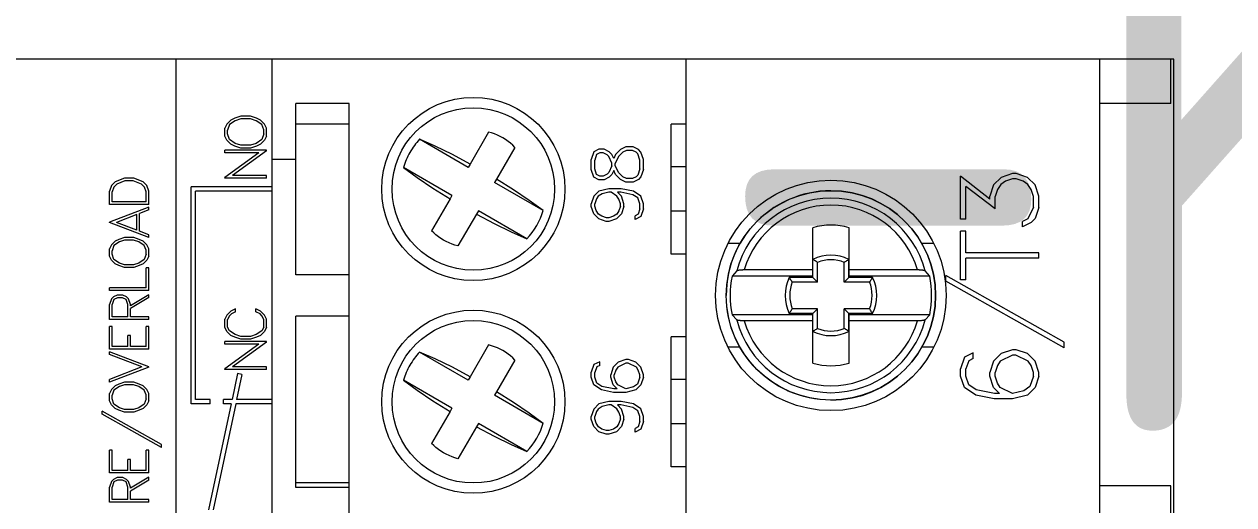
# Model space of a CAD drawing. Header units: millimetres. Extents: x 0 to 69574, y -5 to 41746.
# Drawn here: x 39242.79 to 39283.72, y 20035.55 to 20051.82 of the extents above; entities that cross this region are included whole.
import ezdxf
from ezdxf.enums import TextEntityAlignment as Align

# ---------------------------------------------------------------- set-up
doc = ezdxf.new("R2010")
doc.units = ezdxf.units.MM
doc.set_wipeout_variables(frame=1)
doc.layers.add('000-PI-Oprema', color=30, linetype='Continuous', lineweight=5)
doc.layers.add('000-PI_TEXT', color=7, linetype='Continuous')
doc.styles.add('PI0', font='isocpeur.ttf', dxfattribs={"width": 0.9})

# ---------------------------------------------------------------- blocks, each defined once
blk = doc.blocks.new('3RW4026-1BB14')
blk.add_wipeout([(45618.425, 37573.123), (45663.225, 37573.123), (45663.225, 37448.123), (45618.425, 37448.123)]).dxf.layer = '000-PI-Oprema'
at = {"layer": '000-PI-Oprema'}
for p, q in [((45663.225, 37448.123), (45663.225, 37542.623)), ((45650.079, 37482.378), (45651.206, 37484.381)), ((45650.174, 37482.378), (45651.301, 37484.381)), ((45651.206, 37484.381), (45651.301, 37484.381)), ((45648.23, 37484.129), (45648.738, 37484.129)), ((45648.23, 37482.806), (45648.23, 37484.129)), ((45648.318, 37484.041), (45648.734, 37484.041)), ((45648.318, 37483.512), (45648.318, 37484.041)), ((45648.91, 37483.98), (45648.734, 37484.041)), ((45648.927, 37484.065), (45648.738, 37484.129)), ((45648.969, 37483.866), (45648.91, 37483.98)), ((45648.994, 37484.001), (45648.927, 37484.065)), ((45649.057, 37483.872), (45648.994, 37484.001)), ((45649.215, 37484.129), (45649.982, 37484.129)), ((45649.215, 37482.806), (45649.215, 37484.129)), ((45649.303, 37484.041), (45649.982, 37484.041)), ((45649.303, 37483.512), (45649.303, 37484.041)), ((45649.982, 37484.041), (45649.982, 37484.129)), ((45651.338, 37483.812), (45651.399, 37483.939)), ((45651.399, 37483.939), (45651.526, 37484.065)), ((45651.423, 37483.799), (45651.543, 37483.98)), ((45651.526, 37484.065), (45651.654, 37484.129)), ((45651.543, 37483.98), (45651.722, 37484.04)), ((45651.654, 37484.129), (45651.908, 37484.129)), ((45651.722, 37484.04), (45651.842, 37484.04)), ((45652.02, 37483.98), (45651.842, 37484.04)), ((45652.037, 37484.065), (45651.908, 37484.129)), ((45652.141, 37483.799), (45652.02, 37483.98)), ((45652.163, 37483.939), (45652.037, 37484.065)), ((45652.225, 37483.812), (45652.163, 37483.939)), ((45652.792, 37482.806), (45652.286, 37484.129)), ((45652.286, 37484.129), (45652.379, 37484.129)), ((45652.802, 37483.042), (45652.379, 37484.129)), ((45652.802, 37483.042), (45653.225, 37484.129)), ((45652.811, 37482.806), (45653.317, 37484.129)), ((45653.225, 37484.129), (45653.317, 37484.129)), ((45653.406, 37484.129), (45654.174, 37484.129)), ((45653.406, 37482.806), (45653.406, 37484.129)), ((45653.494, 37484.041), (45654.174, 37484.041)), ((45653.494, 37483.512), (45653.494, 37484.041)), ((45654.174, 37484.041), (45654.174, 37484.129)), ((45654.409, 37484.129), (45654.916, 37484.129)), ((45654.409, 37482.806), (45654.409, 37484.129)), ((45654.497, 37484.041), (45654.912, 37484.041)), ((45654.497, 37483.512), (45654.497, 37484.041)), ((45655.089, 37483.98), (45654.912, 37484.041)), ((45655.106, 37484.065), (45654.916, 37484.129)), ((45655.147, 37483.866), (45655.089, 37483.98)), ((45655.173, 37484.001), (45655.106, 37484.065)), ((45655.235, 37483.872), (45655.173, 37484.001)), ((45655.393, 37484.129), (45655.481, 37484.129)), ((45655.393, 37482.806), (45655.393, 37484.129)), ((45655.481, 37482.894), (45655.481, 37484.129)), ((45656.233, 37483.812), (45656.294, 37483.939)), ((45656.294, 37483.939), (45656.422, 37484.065)), ((45656.318, 37483.799), (45656.438, 37483.98)), ((45656.422, 37484.065), (45656.55, 37484.129)), ((45656.438, 37483.98), (45656.617, 37484.04)), ((45656.55, 37484.129), (45656.803, 37484.129)), ((45656.617, 37484.04), (45656.737, 37484.04)), ((45656.915, 37483.98), (45656.737, 37484.04)), ((45656.932, 37484.065), (45656.803, 37484.129)), ((45657.036, 37483.799), (45656.915, 37483.98)), ((45657.058, 37483.939), (45656.932, 37484.065)), ((45657.12, 37483.812), (45657.058, 37483.939)), ((45657.182, 37482.806), (45657.687, 37484.129)), ((45657.429, 37483.209), (45657.697, 37483.897)), ((45657.687, 37484.129), (45657.706, 37484.129)), ((45657.965, 37483.209), (45657.697, 37483.897)), ((45658.212, 37482.806), (45657.706, 37484.129)), ((45658.301, 37484.129), (45658.75, 37484.129)), ((45658.301, 37482.806), (45658.301, 37484.129)), ((45658.391, 37484.039), (45658.735, 37484.039)), ((45658.391, 37482.896), (45658.391, 37484.039)), ((45658.892, 37483.987), (45658.735, 37484.039)), ((45658.94, 37484.065), (45658.75, 37484.129)), ((45658.993, 37483.886), (45658.892, 37483.987)), ((45659.069, 37483.937), (45658.94, 37484.065)), ((45659.194, 37483.625), (45659.069, 37483.937)), ((45648.318, 37483.512), (45648.734, 37483.512)), ((45648.734, 37483.512), (45648.91, 37483.572)), ((45648.737, 37483.423), (45648.927, 37483.487)), ((45648.91, 37483.572), (45648.969, 37483.687)), ((45648.927, 37483.487), (45648.994, 37483.551)), ((45648.969, 37483.687), (45648.969, 37483.866)), ((45648.994, 37483.551), (45649.057, 37483.68)), ((45649.057, 37483.68), (45649.057, 37483.872)), ((45649.303, 37483.512), (45649.673, 37483.512)), ((45649.673, 37483.423), (45649.673, 37483.512)), ((45651.274, 37483.623), (45651.338, 37483.812)), ((45651.274, 37483.312), (45651.274, 37483.623)), ((45651.363, 37483.619), (45651.423, 37483.799)), ((45651.363, 37483.315), (45651.363, 37483.619)), ((45652.201, 37483.619), (45652.141, 37483.799)), ((45652.201, 37483.315), (45652.201, 37483.619)), ((45652.289, 37483.623), (45652.225, 37483.812)), ((45652.289, 37483.312), (45652.289, 37483.623)), ((45653.494, 37483.512), (45653.865, 37483.512)), ((45653.865, 37483.423), (45653.865, 37483.512)), ((45654.497, 37483.512), (45654.912, 37483.512)), ((45654.912, 37483.512), (45655.089, 37483.572)), ((45654.916, 37483.423), (45655.106, 37483.487)), ((45655.089, 37483.572), (45655.147, 37483.687)), ((45655.106, 37483.487), (45655.173, 37483.551)), ((45655.147, 37483.687), (45655.147, 37483.866)), ((45655.173, 37483.551), (45655.235, 37483.68)), ((45655.235, 37483.68), (45655.235, 37483.872)), ((45656.17, 37483.623), (45656.233, 37483.812)), ((45656.17, 37483.312), (45656.17, 37483.623)), ((45656.258, 37483.619), (45656.318, 37483.799)), ((45656.258, 37483.315), (45656.258, 37483.619)), ((45657.096, 37483.619), (45657.036, 37483.799)), ((45657.096, 37483.315), (45657.096, 37483.619)), ((45657.184, 37483.623), (45657.12, 37483.812)), ((45657.184, 37483.312), (45657.184, 37483.623)), ((45659.104, 37483.608), (45658.993, 37483.886)), ((45659.104, 37483.327), (45659.104, 37483.608)), ((45659.194, 37483.31), (45659.194, 37483.625)), ((45648.318, 37483.423), (45648.603, 37483.423)), ((45648.318, 37482.806), (45648.318, 37483.423)), ((45648.973, 37482.806), (45648.603, 37483.423)), ((45649.068, 37482.806), (45648.699, 37483.423)), ((45648.699, 37483.423), (45648.737, 37483.423)), ((45649.303, 37483.423), (45649.673, 37483.423)), ((45649.303, 37482.894), (45649.303, 37483.423)), ((45651.338, 37483.123), (45651.274, 37483.312)), ((45651.399, 37482.996), (45651.338, 37483.123)), ((45651.423, 37483.135), (45651.363, 37483.315)), ((45651.543, 37482.954), (45651.423, 37483.135)), ((45652.02, 37482.954), (45652.141, 37483.135)), ((45652.141, 37483.135), (45652.201, 37483.315)), ((45652.163, 37482.996), (45652.225, 37483.123)), ((45652.225, 37483.123), (45652.289, 37483.312)), ((45653.494, 37483.423), (45653.865, 37483.423)), ((45653.494, 37482.894), (45653.494, 37483.423)), ((45654.497, 37483.423), (45654.782, 37483.423)), ((45654.497, 37482.806), (45654.497, 37483.423)), ((45655.151, 37482.806), (45654.782, 37483.423)), ((45655.247, 37482.806), (45654.877, 37483.423)), ((45654.877, 37483.423), (45654.916, 37483.423)), ((45656.233, 37483.123), (45656.17, 37483.312)), ((45656.294, 37482.996), (45656.233, 37483.123)), ((45656.318, 37483.135), (45656.258, 37483.315)), ((45656.438, 37482.954), (45656.318, 37483.135)), ((45656.915, 37482.954), (45657.036, 37483.135)), ((45657.036, 37483.135), (45657.096, 37483.315)), ((45657.058, 37482.996), (45657.12, 37483.123)), ((45657.12, 37483.123), (45657.184, 37483.312)), ((45657.274, 37482.806), (45657.395, 37483.121)), ((45657.395, 37483.121), (45657.998, 37483.121)), ((45657.429, 37483.209), (45657.965, 37483.209)), ((45658.121, 37482.806), (45657.998, 37483.121)), ((45658.993, 37483.048), (45659.104, 37483.327)), ((45659.069, 37482.998), (45659.194, 37483.31)), ((45648.23, 37482.806), (45648.318, 37482.806)), ((45648.973, 37482.806), (45649.068, 37482.806)), ((45649.215, 37482.806), (45649.982, 37482.806)), ((45649.303, 37482.894), (45649.982, 37482.894)), ((45649.982, 37482.806), (45649.982, 37482.894)), ((45651.526, 37482.87), (45651.399, 37482.996)), ((45651.654, 37482.806), (45651.526, 37482.87)), ((45651.722, 37482.894), (45651.543, 37482.954)), ((45651.654, 37482.806), (45651.908, 37482.806)), ((45651.722, 37482.894), (45651.856, 37482.894)), ((45651.856, 37482.894), (45652.02, 37482.954)), ((45651.908, 37482.806), (45652.037, 37482.87)), ((45652.037, 37482.87), (45652.163, 37482.996)), ((45652.792, 37482.806), (45652.811, 37482.806)), ((45653.406, 37482.806), (45654.174, 37482.806)), ((45653.494, 37482.894), (45654.174, 37482.894)), ((45654.174, 37482.806), (45654.174, 37482.894)), ((45654.409, 37482.806), (45654.497, 37482.806)), ((45655.151, 37482.806), (45655.247, 37482.806)), ((45655.393, 37482.806), (45656.161, 37482.806)), ((45655.481, 37482.894), (45656.161, 37482.894)), ((45656.161, 37482.806), (45656.161, 37482.894)), ((45656.422, 37482.87), (45656.294, 37482.996)), ((45656.55, 37482.806), (45656.422, 37482.87)), ((45656.617, 37482.894), (45656.438, 37482.954)), ((45656.55, 37482.806), (45656.803, 37482.806)), ((45656.617, 37482.894), (45656.751, 37482.894)), ((45656.751, 37482.894), (45656.915, 37482.954)), ((45656.803, 37482.806), (45656.932, 37482.87)), ((45656.932, 37482.87), (45657.058, 37482.996)), ((45657.182, 37482.806), (45657.274, 37482.806)), ((45658.121, 37482.806), (45658.212, 37482.806)), ((45658.301, 37482.806), (45658.75, 37482.806)), ((45658.391, 37482.896), (45658.735, 37482.896)), ((45658.735, 37482.896), (45658.892, 37482.948)), ((45658.75, 37482.806), (45658.94, 37482.87)), ((45658.892, 37482.948), (45658.993, 37483.048)), ((45658.94, 37482.87), (45659.069, 37482.998)), ((45650.079, 37482.378), (45650.174, 37482.378)), ((45618.425, 37481.873), (45663.225, 37481.873)), ((45651.55, 37481.373), (45658.9, 37481.373)), ((45651.55, 37480.723), (45651.55, 37481.373)), ((45651.7, 37481.223), (45658.75, 37481.223)), ((45651.7, 37480.723), (45651.7, 37481.223)), ((45658.75, 37478.623), (45658.75, 37481.223)), ((45658.9, 37478.623), (45658.9, 37481.373)), ((45651.55, 37480.016), (45647.967, 37480.777)), ((45651.55, 37479.862), (45647.97, 37480.623)), ((45651.55, 37480.723), (45651.7, 37480.723)), ((45651.55, 37480.273), (45651.7, 37480.273)), ((45651.55, 37480.016), (45651.55, 37480.273)), ((45651.7, 37479.984), (45651.7, 37480.273)), ((45652.716, 37480.229), (45652.738, 37480.229)), ((45652.716, 37478.818), (45652.716, 37480.229)), ((45653.574, 37479.076), (45652.738, 37480.229)), ((45653.574, 37480.229), (45653.668, 37480.229)), ((45653.574, 37479.076), (45653.574, 37480.229)), ((45653.668, 37478.818), (45653.668, 37480.229)), ((45654.007, 37480.162), (45654.144, 37480.229)), ((45654.144, 37480.229), (45654.415, 37480.229)), ((45654.553, 37480.162), (45654.415, 37480.229)), ((45659.189, 37480.229), (45659.211, 37480.229)), ((45659.189, 37478.818), (45659.189, 37480.229)), ((45660.047, 37479.076), (45659.211, 37480.229)), ((45660.047, 37480.229), (45660.141, 37480.229)), ((45660.047, 37479.076), (45660.047, 37480.229)), ((45660.141, 37478.818), (45660.141, 37480.229)), ((45660.481, 37480.162), (45660.618, 37480.229)), ((45660.618, 37480.229), (45660.889, 37480.229)), ((45661.026, 37480.162), (45660.889, 37480.229)), ((45651.55, 37478.623), (45651.55, 37479.862)), ((45652.584, 37479.796), (45651.7, 37479.984)), ((45652.552, 37479.649), (45651.7, 37479.83)), ((45651.7, 37478.623), (45651.7, 37479.83)), ((45653.645, 37478.818), (45652.81, 37479.971)), ((45652.81, 37478.818), (45652.81, 37479.971)), ((45653.74, 37479.69), (45653.807, 37479.891)), ((45653.807, 37479.891), (45653.871, 37480.026)), ((45653.834, 37479.687), (45653.898, 37479.879)), ((45653.871, 37480.026), (45654.007, 37480.162)), ((45653.898, 37479.879), (45654.026, 37480.073)), ((45654.026, 37480.073), (45654.153, 37480.135)), ((45654.153, 37480.135), (45654.408, 37480.135)), ((45654.534, 37480.071), (45654.408, 37480.135)), ((45654.596, 37480.008), (45654.534, 37480.071)), ((45654.688, 37480.028), (45654.553, 37480.162)), ((45654.666, 37479.872), (45654.596, 37480.008)), ((45654.666, 37479.872), (45654.765, 37479.872)), ((45654.765, 37479.872), (45654.688, 37480.028)), ((45660.118, 37478.818), (45659.283, 37479.971)), ((45659.283, 37478.818), (45659.283, 37479.971)), ((45660.213, 37479.69), (45660.28, 37479.891)), ((45660.28, 37479.891), (45660.346, 37480.026)), ((45660.307, 37479.686), (45660.371, 37479.878)), ((45660.346, 37480.026), (45660.481, 37480.162)), ((45660.371, 37479.878), (45660.499, 37480.07)), ((45660.499, 37480.07), (45660.69, 37480.134)), ((45660.69, 37480.134), (45660.818, 37480.134)), ((45661.008, 37480.07), (45660.818, 37480.134)), ((45661.137, 37479.878), (45661.008, 37480.07)), ((45661.161, 37480.026), (45661.026, 37480.162)), ((45661.201, 37479.686), (45661.137, 37479.878)), ((45661.227, 37479.891), (45661.161, 37480.026)), ((45661.295, 37479.69), (45661.227, 37479.891)), ((45652.552, 37479.649), (45652.584, 37479.796)), ((45653.74, 37479.358), (45653.74, 37479.69)), ((45653.834, 37479.361), (45653.834, 37479.687)), ((45660.213, 37479.358), (45660.213, 37479.69)), ((45660.307, 37479.361), (45660.307, 37479.686)), ((45661.201, 37479.361), (45661.201, 37479.686)), ((45661.295, 37479.358), (45661.295, 37479.69)), ((45653.807, 37479.157), (45653.74, 37479.358)), ((45653.871, 37479.021), (45653.807, 37479.157)), ((45653.898, 37479.169), (45653.834, 37479.361)), ((45654.007, 37478.886), (45653.871, 37479.021)), ((45654.026, 37478.975), (45653.898, 37479.169)), ((45654.534, 37478.976), (45654.596, 37479.039)), ((45654.553, 37478.885), (45654.688, 37479.02)), ((45654.596, 37479.039), (45654.666, 37479.176)), ((45654.666, 37479.176), (45654.765, 37479.176)), ((45654.688, 37479.02), (45654.765, 37479.176)), ((45660.28, 37479.157), (45660.213, 37479.358)), ((45660.346, 37479.021), (45660.28, 37479.157)), ((45660.371, 37479.169), (45660.307, 37479.361)), ((45660.481, 37478.886), (45660.346, 37479.021)), ((45660.499, 37478.976), (45660.371, 37479.169)), ((45661.008, 37478.976), (45661.137, 37479.169)), ((45661.026, 37478.886), (45661.161, 37479.021)), ((45661.137, 37479.169), (45661.201, 37479.361)), ((45661.161, 37479.021), (45661.227, 37479.157)), ((45661.227, 37479.157), (45661.295, 37479.358)), ((45618.425, 37478.623), (45663.225, 37478.623)), ((45652.716, 37478.818), (45652.81, 37478.818)), ((45653.645, 37478.818), (45653.668, 37478.818)), ((45654.144, 37478.818), (45654.007, 37478.886)), ((45654.153, 37478.912), (45654.026, 37478.975)), ((45654.144, 37478.818), (45654.415, 37478.818)), ((45654.153, 37478.912), (45654.408, 37478.912)), ((45654.408, 37478.912), (45654.534, 37478.976)), ((45654.415, 37478.818), (45654.553, 37478.885)), ((45659.189, 37478.818), (45659.283, 37478.818)), ((45659.825, 37477.823), (45659.825, 37478.623)), ((45660.118, 37478.818), (45660.141, 37478.818)), ((45660.618, 37478.818), (45660.481, 37478.886)), ((45660.69, 37478.912), (45660.499, 37478.976)), ((45660.618, 37478.818), (45660.889, 37478.818)), ((45660.69, 37478.912), (45660.833, 37478.912)), ((45660.833, 37478.912), (45661.008, 37478.976)), ((45660.889, 37478.818), (45661.026, 37478.886)), ((45663.22, 37464.623), (45663.22, 37478.623)), ((45648.725, 37477.823), (45654.525, 37477.823)), ((45648.725, 37476.023), (45648.725, 37477.823)), ((45648.875, 37476.023), (45648.875, 37477.823)), ((45654.525, 37476.023), (45654.525, 37477.823)), ((45655.925, 37477.823), (45659.825, 37477.823)), ((45655.925, 37476.023), (45655.925, 37477.823)), ((45659.825, 37477.823), (45661.725, 37477.823)), ((45661.025, 37476.023), (45661.025, 37477.823)), ((45661.725, 37476.023), (45661.725, 37477.823)), ((45619.925, 37476.023), (45661.725, 37476.023)), ((45651.406, 37472.544), (45652.355, 37474.189)), ((45658.606, 37472.544), (45659.555, 37474.189)), ((45652.358, 37471.994), (45653.308, 37473.639)), ((45659.558, 37471.994), (45660.508, 37473.639)), ((45649.896, 37472.829), (45649.951, 37472.918)), ((45649.951, 37472.918), (45650.011, 37473.003)), ((45650.011, 37473.003), (45650.075, 37473.085)), ((45650.075, 37473.085), (45650.143, 37473.161)), ((45650.143, 37473.161), (45650.213, 37473.233)), ((45651.293, 37472.609), (45650.213, 37473.233)), ((45657.096, 37472.829), (45657.151, 37472.918)), ((45657.151, 37472.918), (45657.211, 37473.003)), ((45657.211, 37473.003), (45657.275, 37473.085)), ((45657.275, 37473.085), (45657.343, 37473.161)), ((45657.343, 37473.161), (45657.413, 37473.233)), ((45658.493, 37472.609), (45657.413, 37473.233)), ((45649.698, 37472.341), (45649.726, 37472.442)), ((45649.726, 37472.442), (45649.76, 37472.542)), ((45649.76, 37472.542), (45649.8, 37472.64)), ((45649.8, 37472.64), (45649.845, 37472.736)), ((45649.845, 37472.736), (45649.896, 37472.829)), ((45651.406, 37472.544), (45651.293, 37472.609)), ((45656.898, 37472.341), (45656.926, 37472.442)), ((45656.926, 37472.442), (45656.96, 37472.542)), ((45656.96, 37472.542), (45657, 37472.64)), ((45657, 37472.64), (45657.045, 37472.736)), ((45657.045, 37472.736), (45657.096, 37472.829)), ((45658.606, 37472.544), (45658.493, 37472.609)), ((45650.778, 37471.717), (45649.698, 37472.341)), ((45657.978, 37471.717), (45656.898, 37472.341)), ((45649.941, 37470.008), (45650.891, 37471.652)), ((45650.891, 37471.652), (45650.778, 37471.717)), ((45652.471, 37471.929), (45652.358, 37471.994)), ((45653.551, 37471.306), (45652.471, 37471.929)), ((45657.141, 37470.008), (45658.091, 37471.652)), ((45658.091, 37471.652), (45657.978, 37471.717)), ((45659.671, 37471.929), (45659.558, 37471.994)), ((45660.751, 37471.306), (45659.671, 37471.929)), ((45653.523, 37471.205), (45653.551, 37471.306)), ((45660.723, 37471.205), (45660.751, 37471.306)), ((45650.894, 37469.458), (45651.843, 37471.102)), ((45651.956, 37471.037), (45651.843, 37471.102)), ((45653.036, 37470.414), (45651.956, 37471.037)), ((45653.298, 37470.729), (45653.354, 37470.818)), ((45653.354, 37470.818), (45653.404, 37470.911)), ((45653.404, 37470.911), (45653.449, 37471.006)), ((45653.449, 37471.006), (45653.489, 37471.105)), ((45653.489, 37471.105), (45653.523, 37471.205)), ((45658.094, 37469.458), (45659.043, 37471.102)), ((45659.156, 37471.037), (45659.043, 37471.102)), ((45660.236, 37470.414), (45659.156, 37471.037)), ((45660.498, 37470.729), (45660.554, 37470.818)), ((45660.554, 37470.818), (45660.604, 37470.911)), ((45660.604, 37470.911), (45660.649, 37471.006)), ((45660.649, 37471.006), (45660.689, 37471.105)), ((45660.689, 37471.105), (45660.723, 37471.205)), ((45653.036, 37470.414), (45653.106, 37470.485)), ((45653.106, 37470.485), (45653.174, 37470.562)), ((45653.174, 37470.562), (45653.238, 37470.643)), ((45653.238, 37470.643), (45653.298, 37470.729)), ((45660.236, 37470.414), (45660.306, 37470.485)), ((45660.306, 37470.485), (45660.374, 37470.562)), ((45660.374, 37470.562), (45660.438, 37470.643)), ((45660.438, 37470.643), (45660.498, 37470.729)), ((45650.527, 37467.322), (45650.612, 37467.575)), ((45650.612, 37467.575), (45650.783, 37467.746)), ((45650.702, 37467.476), (45650.772, 37467.584)), ((45650.772, 37467.584), (45650.899, 37467.667)), ((45650.783, 37467.746), (45651.037, 37467.831)), ((45650.899, 37467.667), (45651.043, 37467.714)), ((45651.037, 37467.831), (45651.125, 37467.831)), ((45651.043, 37467.714), (45651.12, 37467.714)), ((45651.292, 37467.656), (45651.12, 37467.714)), ((45651.378, 37467.746), (45651.125, 37467.831)), ((45651.378, 37467.6), (45651.292, 37467.656)), ((45651.55, 37467.575), (45651.378, 37467.746)), ((45651.468, 37467.467), (45651.378, 37467.6)), ((45651.633, 37467.239), (45651.55, 37467.575)), ((45652.024, 37467.49), (45652.196, 37467.746)), ((45652.145, 37467.477), (45652.255, 37467.643)), ((45652.196, 37467.746), (45652.453, 37467.831)), ((45652.255, 37467.643), (45652.457, 37467.712)), ((45652.453, 37467.831), (45652.623, 37467.831)), ((45652.457, 37467.712), (45652.617, 37467.712)), ((45652.803, 37467.647), (45652.617, 37467.712)), ((45652.881, 37467.746), (45652.623, 37467.831)), ((45652.854, 37467.546), (45652.803, 37467.647)), ((45652.854, 37467.546), (45652.98, 37467.546)), ((45652.98, 37467.546), (45652.881, 37467.746)), ((45657.727, 37467.322), (45657.812, 37467.575)), ((45657.812, 37467.575), (45657.983, 37467.746)), ((45657.902, 37467.476), (45657.972, 37467.584)), ((45657.972, 37467.584), (45658.099, 37467.667)), ((45657.983, 37467.746), (45658.237, 37467.831)), ((45658.099, 37467.667), (45658.243, 37467.714)), ((45658.237, 37467.831), (45658.325, 37467.831)), ((45658.243, 37467.714), (45658.32, 37467.714)), ((45658.492, 37467.656), (45658.32, 37467.714)), ((45658.578, 37467.746), (45658.325, 37467.831)), ((45658.578, 37467.6), (45658.492, 37467.656)), ((45658.75, 37467.575), (45658.578, 37467.746)), ((45658.668, 37467.467), (45658.578, 37467.6)), ((45658.833, 37467.239), (45658.75, 37467.575)), ((45659.142, 37467.57), (45659.229, 37467.746)), ((45659.142, 37467.396), (45659.142, 37467.57)), ((45659.229, 37467.746), (45659.488, 37467.831)), ((45659.262, 37467.543), (45659.314, 37467.649)), ((45659.262, 37467.426), (45659.262, 37467.543)), ((45659.314, 37467.649), (45659.507, 37467.713)), ((45659.488, 37467.831), (45659.823, 37467.831)), ((45659.507, 37467.713), (45659.803, 37467.713)), ((45659.996, 37467.649), (45659.803, 37467.713)), ((45660.081, 37467.746), (45659.823, 37467.831)), ((45660.048, 37467.543), (45659.996, 37467.649)), ((45660.048, 37467.426), (45660.048, 37467.543)), ((45660.169, 37467.57), (45660.081, 37467.746)), ((45660.169, 37467.396), (45660.169, 37467.57)), ((45650.527, 37467.234), (45650.527, 37467.322)), ((45650.612, 37466.981), (45650.527, 37467.234)), ((45650.647, 37467.319), (45650.702, 37467.476)), ((45650.647, 37467.241), (45650.647, 37467.319)), ((45650.702, 37467.083), (45650.647, 37467.241)), ((45651.389, 37466.972), (45651.515, 37467.16)), ((45651.515, 37467.236), (45651.468, 37467.467)), ((45651.515, 37467.16), (45651.515, 37467.236)), ((45651.633, 37466.823), (45651.633, 37467.239)), ((45651.943, 37467.075), (45652.024, 37467.49)), ((45652.062, 37467.069), (45652.145, 37467.477)), ((45652.199, 37467.089), (45652.453, 37467.174)), ((45652.453, 37467.174), (45652.54, 37467.174)), ((45652.794, 37467.089), (45652.54, 37467.174)), ((45657.727, 37467.234), (45657.727, 37467.322)), ((45657.812, 37466.981), (45657.727, 37467.234)), ((45657.847, 37467.319), (45657.902, 37467.476)), ((45657.847, 37467.241), (45657.847, 37467.319)), ((45657.902, 37467.083), (45657.847, 37467.241)), ((45658.589, 37466.972), (45658.715, 37467.16)), ((45658.715, 37467.236), (45658.668, 37467.467)), ((45658.715, 37467.16), (45658.715, 37467.236)), ((45658.833, 37466.823), (45658.833, 37467.239)), ((45659.226, 37467.225), (45659.142, 37467.396)), ((45659.314, 37467.138), (45659.226, 37467.225)), ((45659.325, 37467.296), (45659.262, 37467.426)), ((45659.448, 37467.073), (45659.314, 37467.138)), ((45659.385, 37467.238), (45659.325, 37467.296)), ((45659.605, 37467.13), (45659.385, 37467.238)), ((45659.605, 37467.13), (45659.704, 37467.13)), ((45659.704, 37467.13), (45659.926, 37467.238)), ((45659.862, 37467.073), (45659.996, 37467.138)), ((45659.926, 37467.238), (45659.984, 37467.296)), ((45659.984, 37467.296), (45660.048, 37467.426)), ((45659.996, 37467.138), (45660.084, 37467.225)), ((45660.084, 37467.225), (45660.169, 37467.396)), ((45650.783, 37466.809), (45650.612, 37466.981)), ((45650.774, 37466.972), (45650.702, 37467.083)), ((45650.885, 37466.9), (45650.774, 37466.972)), ((45651.037, 37466.724), (45650.783, 37466.809)), ((45651.043, 37466.845), (45650.885, 37466.9)), ((45651.037, 37466.724), (45651.125, 37466.724)), ((45651.043, 37466.845), (45651.12, 37466.845)), ((45651.12, 37466.845), (45651.277, 37466.9)), ((45651.125, 37466.724), (45651.378, 37466.809)), ((45651.277, 37466.9), (45651.389, 37466.972)), ((45651.378, 37466.809), (45651.515, 37466.945)), ((45651.433, 37466.421), (45651.515, 37466.828)), ((45651.515, 37466.828), (45651.515, 37466.945)), ((45651.552, 37466.408), (45651.633, 37466.823)), ((45651.943, 37466.659), (45651.943, 37467.075)), ((45652.062, 37466.952), (45652.199, 37467.089)), ((45652.062, 37466.952), (45652.062, 37467.069)), ((45652.062, 37466.66), (45652.201, 37466.937)), ((45652.201, 37466.937), (45652.3, 37467.001)), ((45652.3, 37467.001), (45652.457, 37467.055)), ((45652.457, 37467.055), (45652.535, 37467.055)), ((45652.693, 37467.001), (45652.535, 37467.055)), ((45652.791, 37466.937), (45652.693, 37467.001)), ((45652.93, 37466.657), (45652.791, 37466.937)), ((45652.966, 37466.917), (45652.794, 37467.089)), ((45653.05, 37466.663), (45652.966, 37466.917)), ((45657.983, 37466.809), (45657.812, 37466.981)), ((45657.974, 37466.972), (45657.902, 37467.083)), ((45658.085, 37466.9), (45657.974, 37466.972)), ((45658.237, 37466.724), (45657.983, 37466.809)), ((45658.243, 37466.845), (45658.085, 37466.9)), ((45658.237, 37466.724), (45658.325, 37466.724)), ((45658.243, 37466.845), (45658.32, 37466.845)), ((45658.32, 37466.845), (45658.477, 37466.9)), ((45658.325, 37466.724), (45658.578, 37466.809)), ((45658.477, 37466.9), (45658.589, 37466.972)), ((45658.578, 37466.809), (45658.715, 37466.945)), ((45658.633, 37466.421), (45658.715, 37466.828)), ((45658.715, 37466.828), (45658.715, 37466.945)), ((45658.752, 37466.408), (45658.833, 37466.823)), ((45659.06, 37466.666), (45659.145, 37466.838)), ((45659.145, 37466.838), (45659.314, 37467.006)), ((45659.177, 37466.637), (45659.242, 37466.766)), ((45659.242, 37466.766), (45659.384, 37466.907)), ((45659.314, 37467.006), (45659.448, 37467.073)), ((45659.384, 37466.907), (45659.619, 37467.023)), ((45659.619, 37467.023), (45659.691, 37467.023)), ((45659.927, 37466.907), (45659.691, 37467.023)), ((45659.996, 37467.006), (45659.862, 37467.073)), ((45660.069, 37466.766), (45659.927, 37466.907)), ((45660.167, 37466.838), (45659.996, 37467.006)), ((45660.133, 37466.637), (45660.069, 37466.766)), ((45660.25, 37466.666), (45660.167, 37466.838)), ((45663.22, 37466.823), (45663.225, 37466.823)), ((45650.696, 37466.152), (45650.597, 37466.351)), ((45650.597, 37466.351), (45650.723, 37466.351)), ((45650.774, 37466.25), (45650.723, 37466.351)), ((45651.322, 37466.255), (45651.433, 37466.421)), ((45651.381, 37466.152), (45651.552, 37466.408)), ((45652.026, 37466.323), (45651.943, 37466.659)), ((45652.199, 37466.152), (45652.026, 37466.323)), ((45652.125, 37466.406), (45652.062, 37466.66)), ((45652.219, 37466.267), (45652.125, 37466.406)), ((45652.693, 37466.241), (45652.791, 37466.305)), ((45652.791, 37466.305), (45652.93, 37466.585)), ((45652.794, 37466.152), (45652.966, 37466.323)), ((45652.93, 37466.585), (45652.93, 37466.657)), ((45652.966, 37466.323), (45653.05, 37466.576)), ((45653.05, 37466.576), (45653.05, 37466.663)), ((45657.896, 37466.152), (45657.797, 37466.351)), ((45657.797, 37466.351), (45657.923, 37466.351)), ((45657.974, 37466.25), (45657.923, 37466.351)), ((45658.522, 37466.255), (45658.633, 37466.421)), ((45658.581, 37466.152), (45658.752, 37466.408)), ((45659.06, 37466.41), (45659.06, 37466.666)), ((45659.145, 37466.239), (45659.06, 37466.41)), ((45659.177, 37466.437), (45659.177, 37466.637)), ((45659.242, 37466.307), (45659.177, 37466.437)), ((45659.296, 37466.256), (45659.242, 37466.307)), ((45660.014, 37466.256), (45660.069, 37466.307)), ((45660.069, 37466.307), (45660.133, 37466.437)), ((45660.133, 37466.437), (45660.133, 37466.637)), ((45660.167, 37466.239), (45660.25, 37466.41)), ((45660.25, 37466.41), (45660.25, 37466.666)), ((45650.956, 37466.067), (45650.696, 37466.152)), ((45650.96, 37466.186), (45650.774, 37466.25)), ((45650.956, 37466.067), (45651.125, 37466.067)), ((45650.96, 37466.186), (45651.12, 37466.186)), ((45651.12, 37466.186), (45651.322, 37466.255)), ((45651.125, 37466.067), (45651.381, 37466.152)), ((45652.453, 37466.067), (45652.199, 37466.152)), ((45652.457, 37466.186), (45652.219, 37466.267)), ((45652.453, 37466.067), (45652.54, 37466.067)), ((45652.457, 37466.186), (45652.535, 37466.186)), ((45652.535, 37466.186), (45652.693, 37466.241)), ((45652.54, 37466.067), (45652.794, 37466.152)), ((45658.156, 37466.067), (45657.896, 37466.152)), ((45658.16, 37466.186), (45657.974, 37466.25)), ((45658.156, 37466.067), (45658.325, 37466.067)), ((45658.16, 37466.186), (45658.32, 37466.186)), ((45658.32, 37466.186), (45658.522, 37466.255)), ((45658.325, 37466.067), (45658.581, 37466.152)), ((45659.235, 37466.152), (45659.145, 37466.239)), ((45659.488, 37466.067), (45659.235, 37466.152)), ((45659.506, 37466.184), (45659.296, 37466.256)), ((45659.488, 37466.067), (45659.823, 37466.067)), ((45659.506, 37466.184), (45659.804, 37466.184)), ((45659.804, 37466.184), (45660.014, 37466.256)), ((45659.823, 37466.067), (45660.077, 37466.152)), ((45660.077, 37466.152), (45660.167, 37466.239)), ((45649.425, 37465.123), (45653.825, 37465.123)), ((45649.425, 37464.623), (45649.425, 37465.123)), ((45650.875, 37464.623), (45650.875, 37465.123)), ((45652.375, 37464.623), (45652.375, 37465.123)), ((45653.825, 37464.623), (45653.825, 37465.123)), ((45656.625, 37465.123), (45661.025, 37465.123)), ((45656.625, 37464.623), (45656.625, 37465.123)), ((45658.075, 37464.623), (45658.075, 37465.123)), ((45659.575, 37464.623), (45659.575, 37465.123)), ((45661.025, 37464.623), (45661.025, 37465.123)), ((45646.625, 37464.623), (45649.425, 37464.623)), ((45649.425, 37464.623), (45650.875, 37464.623)), ((45650.875, 37464.623), (45652.375, 37464.623)), ((45652.375, 37464.623), (45653.825, 37464.623)), ((45653.825, 37464.623), (45656.625, 37464.623)), ((45656.625, 37464.623), (45658.075, 37464.623)), ((45658.075, 37464.623), (45659.575, 37464.623)), ((45659.575, 37464.623), (45661.025, 37464.623)), ((45661.025, 37464.623), (45663.22, 37464.623)), ((45663.22, 37464.623), (45663.225, 37464.623)), ((45653.473, 37462.803), (45653.473, 37463.208)), ((45653.784, 37462.96), (45653.955, 37463.031)), ((45653.955, 37463.031), (45654.13, 37463.093)), ((45654.13, 37463.093), (45654.308, 37463.145)), ((45654.308, 37463.145), (45654.488, 37463.189)), ((45654.57, 37463.067), (45654.397, 37462.911)), ((45654.488, 37463.189), (45654.67, 37463.222)), ((45654.57, 37460.336), (45654.57, 37463.067)), ((45654.67, 37463.222), (45654.854, 37463.247)), ((45654.854, 37463.247), (45655.039, 37463.261)), ((45655.039, 37463.261), (45655.225, 37463.266)), ((45655.41, 37463.261), (45655.225, 37463.266)), ((45655.595, 37463.247), (45655.41, 37463.261)), ((45655.779, 37463.222), (45655.595, 37463.247)), ((45655.961, 37463.189), (45655.779, 37463.222)), ((45655.879, 37460.336), (45655.879, 37463.067)), ((45656.052, 37462.911), (45655.879, 37463.067)), ((45656.141, 37463.145), (45655.961, 37463.189)), ((45656.319, 37463.093), (45656.141, 37463.145)), ((45656.494, 37463.031), (45656.319, 37463.093)), ((45656.665, 37462.96), (45656.494, 37463.031)), ((45656.976, 37462.803), (45656.976, 37463.208)), ((45653.142, 37462.589), (45653.295, 37462.694)), ((45653.295, 37462.694), (45653.453, 37462.791)), ((45653.453, 37462.791), (45653.616, 37462.88)), ((45653.616, 37462.88), (45653.784, 37462.96)), ((45654.364, 37462.699), (45654.365, 37462.72)), ((45654.364, 37462.677), (45654.364, 37462.699)), ((45654.364, 37462.656), (45654.364, 37462.677)), ((45654.364, 37460.336), (45654.364, 37462.656)), ((45654.365, 37462.72), (45654.366, 37462.741)), ((45654.366, 37462.741), (45654.367, 37462.76)), ((45654.367, 37462.76), (45654.368, 37462.779)), ((45654.368, 37462.779), (45654.37, 37462.798)), ((45654.37, 37462.798), (45654.372, 37462.815)), ((45654.372, 37462.815), (45654.374, 37462.832)), ((45654.374, 37462.832), (45654.377, 37462.846)), ((45654.377, 37462.846), (45654.379, 37462.86)), ((45654.379, 37462.86), (45654.382, 37462.873)), ((45654.382, 37462.873), (45654.385, 37462.884)), ((45654.385, 37462.884), (45654.388, 37462.893)), ((45654.388, 37462.893), (45654.391, 37462.901)), ((45654.391, 37462.901), (45654.394, 37462.907)), ((45654.394, 37462.907), (45654.397, 37462.911)), ((45656.055, 37462.907), (45656.052, 37462.911)), ((45656.058, 37462.901), (45656.055, 37462.907)), ((45656.061, 37462.893), (45656.058, 37462.901)), ((45656.064, 37462.884), (45656.061, 37462.893)), ((45656.067, 37462.873), (45656.064, 37462.884)), ((45656.07, 37462.86), (45656.067, 37462.873)), ((45656.072, 37462.846), (45656.07, 37462.86)), ((45656.075, 37462.832), (45656.072, 37462.846)), ((45656.077, 37462.815), (45656.075, 37462.832)), ((45656.079, 37462.798), (45656.077, 37462.815)), ((45656.081, 37462.779), (45656.079, 37462.798)), ((45656.082, 37462.76), (45656.081, 37462.779)), ((45656.083, 37462.741), (45656.082, 37462.76)), ((45656.084, 37462.72), (45656.083, 37462.741)), ((45656.085, 37462.699), (45656.084, 37462.72)), ((45656.085, 37462.677), (45656.085, 37462.699)), ((45656.085, 37462.656), (45656.085, 37462.677)), ((45656.085, 37460.336), (45656.085, 37462.656)), ((45656.833, 37462.88), (45656.665, 37462.96)), ((45656.996, 37462.791), (45656.833, 37462.88)), ((45657.154, 37462.694), (45656.996, 37462.791)), ((45657.307, 37462.589), (45657.154, 37462.694)), ((45652.592, 37462.094), (45652.719, 37462.228)), ((45652.719, 37462.228), (45652.854, 37462.356)), ((45652.854, 37462.356), (45652.995, 37462.476)), ((45652.995, 37462.476), (45653.142, 37462.589)), ((45657.454, 37462.476), (45657.307, 37462.589)), ((45657.595, 37462.356), (45657.454, 37462.476)), ((45657.73, 37462.228), (45657.595, 37462.356)), ((45657.857, 37462.094), (45657.73, 37462.228)), ((45652.253, 37461.653), (45652.358, 37461.806)), ((45652.358, 37461.806), (45652.471, 37461.953)), ((45652.471, 37461.953), (45652.592, 37462.094)), ((45657.978, 37461.953), (45657.857, 37462.094)), ((45658.091, 37461.806), (45657.978, 37461.953)), ((45658.196, 37461.653), (45658.091, 37461.806)), ((45652.068, 37461.332), (45652.156, 37461.495)), ((45652.156, 37461.495), (45652.253, 37461.653)), ((45658.293, 37461.495), (45658.196, 37461.653)), ((45658.381, 37461.332), (45658.293, 37461.495)), ((45651.855, 37460.818), (45651.917, 37460.993)), ((45651.917, 37460.993), (45651.988, 37461.164)), ((45651.988, 37461.164), (45652.068, 37461.332)), ((45654.642, 37461.114), (45654.615, 37461.131)), ((45654.615, 37460.333), (45654.615, 37461.131)), ((45654.668, 37461.097), (45654.642, 37461.114)), ((45654.695, 37461.08), (45654.668, 37461.097)), ((45654.721, 37461.063), (45654.695, 37461.08)), ((45654.746, 37461.047), (45654.721, 37461.063)), ((45654.771, 37461.03), (45654.746, 37461.047)), ((45654.771, 37460.177), (45654.771, 37461.03)), ((45655.678, 37461.03), (45655.703, 37461.047)), ((45655.678, 37460.177), (45655.678, 37461.03)), ((45655.703, 37461.047), (45655.729, 37461.063)), ((45655.729, 37461.063), (45655.754, 37461.08)), ((45655.754, 37461.08), (45655.781, 37461.097)), ((45655.781, 37461.097), (45655.807, 37461.114)), ((45655.807, 37461.114), (45655.834, 37461.131)), ((45655.834, 37460.333), (45655.834, 37461.131)), ((45658.461, 37461.164), (45658.381, 37461.332)), ((45658.532, 37460.993), (45658.461, 37461.164)), ((45658.594, 37460.818), (45658.532, 37460.993)), ((45651.759, 37460.46), (45651.803, 37460.64)), ((45651.803, 37460.64), (45651.855, 37460.818)), ((45658.646, 37460.64), (45658.594, 37460.818)), ((45658.69, 37460.46), (45658.646, 37460.64)), ((45651.701, 37460.094), (45651.725, 37460.277)), ((45651.725, 37460.277), (45651.759, 37460.46)), ((45652.932, 37460.336), (45654.364, 37460.336)), ((45654.022, 37460.306), (45654.005, 37460.333)), ((45654.005, 37460.333), (45654.615, 37460.333)), ((45654.039, 37460.279), (45654.022, 37460.306)), ((45654.056, 37460.253), (45654.039, 37460.279)), ((45654.072, 37460.227), (45654.056, 37460.253)), ((45654.089, 37460.202), (45654.072, 37460.227)), ((45654.106, 37460.177), (45654.089, 37460.202)), ((45654.106, 37460.177), (45654.771, 37460.177)), ((45654.364, 37460.336), (45654.57, 37460.336)), ((45654.771, 37460.177), (45654.615, 37460.333)), ((45655.678, 37460.177), (45655.834, 37460.333)), ((45655.678, 37460.177), (45656.343, 37460.177)), ((45655.834, 37460.333), (45656.444, 37460.333)), ((45655.879, 37460.336), (45657.517, 37460.336)), ((45656.343, 37460.177), (45656.36, 37460.202)), ((45656.36, 37460.202), (45656.377, 37460.227)), ((45656.377, 37460.227), (45656.393, 37460.253)), ((45656.393, 37460.253), (45656.41, 37460.279)), ((45656.41, 37460.279), (45656.427, 37460.306)), ((45656.427, 37460.306), (45656.444, 37460.333)), ((45658.724, 37460.277), (45658.69, 37460.46)), ((45658.748, 37460.094), (45658.724, 37460.277)), ((45651.682, 37459.723), (45651.687, 37459.909)), ((45651.687, 37459.909), (45651.701, 37460.094)), ((45658.762, 37459.909), (45658.748, 37460.094)), ((45658.767, 37459.723), (45658.762, 37459.909)), ((45652.932, 37459.11), (45654.364, 37459.11)), ((45654.005, 37459.114), (45654.022, 37459.141)), ((45654.005, 37459.114), (45654.615, 37459.114)), ((45654.022, 37459.141), (45654.039, 37459.167)), ((45654.039, 37459.167), (45654.056, 37459.193)), ((45654.056, 37459.193), (45654.072, 37459.219)), ((45654.072, 37459.219), (45654.089, 37459.245)), ((45654.089, 37459.245), (45654.106, 37459.27)), ((45654.106, 37459.27), (45654.771, 37459.27)), ((45654.364, 37459.11), (45654.57, 37459.11)), ((45654.364, 37456.79), (45654.364, 37459.11)), ((45654.57, 37456.379), (45654.57, 37459.11)), ((45654.615, 37459.114), (45654.771, 37459.27)), ((45654.615, 37458.316), (45654.615, 37459.114)), ((45654.771, 37458.417), (45654.771, 37459.27)), ((45655.834, 37459.114), (45655.678, 37459.27)), ((45655.678, 37459.27), (45656.343, 37459.27)), ((45655.678, 37458.417), (45655.678, 37459.27)), ((45655.834, 37459.114), (45656.444, 37459.114)), ((45655.834, 37458.316), (45655.834, 37459.114)), ((45655.879, 37459.11), (45657.517, 37459.11)), ((45655.879, 37456.379), (45655.879, 37459.11)), ((45656.085, 37456.79), (45656.085, 37459.11)), ((45656.36, 37459.245), (45656.343, 37459.27)), ((45656.377, 37459.219), (45656.36, 37459.245)), ((45656.393, 37459.193), (45656.377, 37459.219)), ((45656.41, 37459.167), (45656.393, 37459.193)), ((45656.427, 37459.141), (45656.41, 37459.167)), ((45656.444, 37459.114), (45656.427, 37459.141)), ((45654.615, 37458.316), (45654.642, 37458.333)), ((45654.642, 37458.333), (45654.668, 37458.35)), ((45654.668, 37458.35), (45654.695, 37458.366)), ((45654.695, 37458.366), (45654.721, 37458.383)), ((45654.721, 37458.383), (45654.746, 37458.4)), ((45654.746, 37458.4), (45654.771, 37458.417)), ((45655.703, 37458.4), (45655.678, 37458.417)), ((45655.729, 37458.383), (45655.703, 37458.4)), ((45655.754, 37458.366), (45655.729, 37458.383)), ((45655.781, 37458.35), (45655.754, 37458.366)), ((45655.807, 37458.333), (45655.781, 37458.35)), ((45655.834, 37458.316), (45655.807, 37458.333)), ((45653.473, 37456.239), (45653.473, 37456.644)), ((45654.364, 37456.769), (45654.364, 37456.79)), ((45654.364, 37456.748), (45654.364, 37456.769)), ((45654.365, 37456.727), (45654.364, 37456.748)), ((45654.366, 37456.706), (45654.365, 37456.727)), ((45654.367, 37456.687), (45654.366, 37456.706)), ((45654.368, 37456.668), (45654.367, 37456.687)), ((45654.37, 37456.649), (45654.368, 37456.668)), ((45654.372, 37456.631), (45654.37, 37456.649)), ((45654.374, 37456.615), (45654.372, 37456.631)), ((45654.377, 37456.6), (45654.374, 37456.615)), ((45654.379, 37456.586), (45654.377, 37456.6)), ((45654.382, 37456.574), (45654.379, 37456.586)), ((45654.385, 37456.562), (45654.382, 37456.574)), ((45654.388, 37456.553), (45654.385, 37456.562)), ((45654.391, 37456.546), (45654.388, 37456.553)), ((45654.394, 37456.54), (45654.391, 37456.546)), ((45654.397, 37456.535), (45654.394, 37456.54)), ((45654.397, 37456.535), (45654.57, 37456.379)), ((45655.879, 37456.379), (45656.052, 37456.535)), ((45656.052, 37456.535), (45656.054, 37456.539)), ((45656.054, 37456.539), (45656.057, 37456.543)), ((45656.057, 37456.543), (45656.06, 37456.549)), ((45656.06, 37456.549), (45656.062, 37456.555)), ((45656.062, 37456.555), (45656.064, 37456.563)), ((45656.064, 37456.563), (45656.067, 37456.572)), ((45656.067, 37456.572), (45656.069, 37456.582)), ((45656.069, 37456.582), (45656.071, 37456.593)), ((45656.071, 37456.593), (45656.073, 37456.604)), ((45656.073, 37456.604), (45656.075, 37456.616)), ((45656.075, 37456.616), (45656.077, 37456.629)), ((45656.077, 37456.629), (45656.078, 37456.644)), ((45656.078, 37456.644), (45656.08, 37456.659)), ((45656.08, 37456.659), (45656.081, 37456.674)), ((45656.081, 37456.674), (45656.082, 37456.69)), ((45656.082, 37456.69), (45656.083, 37456.705)), ((45656.083, 37456.705), (45656.084, 37456.722)), ((45656.084, 37456.722), (45656.085, 37456.739)), ((45656.085, 37456.774), (45656.085, 37456.79)), ((45656.085, 37456.756), (45656.085, 37456.774)), ((45656.085, 37456.739), (45656.085, 37456.756)), ((45656.976, 37456.239), (45656.976, 37456.644)), ((45653.449, 37451.832), (45655.704, 37455.839)), ((45653.641, 37451.832), (45655.894, 37455.839)), ((45655.704, 37455.839), (45655.894, 37455.839)), ((45652.104, 37455.207), (45652.489, 37455.335)), ((45652.489, 37455.335), (45652.744, 37455.335)), ((45653.131, 37455.207), (45652.744, 37455.335)), ((45655.746, 37455.335), (45657.403, 37455.335)), ((45655.746, 37455.158), (45655.746, 37455.335)), ((45657.403, 37455.158), (45657.403, 37455.335)), ((45657.808, 37455.335), (45659.262, 37455.335)), ((45657.808, 37455.158), (45657.808, 37455.335)), ((45658.486, 37454.349), (45659.262, 37455.335)), ((45651.846, 37454.824), (45652.104, 37455.207)), ((45652.027, 37454.803), (45652.192, 37455.052)), ((45652.192, 37455.052), (45652.495, 37455.156)), ((45652.495, 37455.156), (45652.735, 37455.156)), ((45653.014, 37455.059), (45652.735, 37455.156)), ((45653.091, 37454.908), (45653.014, 37455.059)), ((45653.091, 37454.908), (45653.279, 37454.908)), ((45653.279, 37454.908), (45653.131, 37455.207)), ((45655.746, 37455.158), (45656.486, 37455.158)), ((45656.486, 37452.689), (45656.486, 37455.158)), ((45656.663, 37455.158), (45657.403, 37455.158)), ((45656.663, 37452.689), (45656.663, 37455.158)), ((45657.808, 37455.158), (45658.915, 37455.158)), ((45658.15, 37454.168), (45658.915, 37455.158)), ((45651.724, 37454.201), (45651.846, 37454.824)), ((45651.903, 37454.192), (45652.027, 37454.803)), ((45651.724, 37453.577), (45651.724, 37454.201)), ((45651.903, 37454.017), (45652.108, 37454.222)), ((45651.903, 37454.017), (45651.903, 37454.192)), ((45652.108, 37454.222), (45652.489, 37454.349)), ((45652.111, 37453.994), (45652.259, 37454.089)), ((45652.259, 37454.089), (45652.495, 37454.17)), ((45652.489, 37454.349), (45652.619, 37454.349)), ((45652.495, 37454.17), (45652.613, 37454.17)), ((45652.849, 37454.089), (45652.613, 37454.17)), ((45653, 37454.222), (45652.619, 37454.349)), ((45652.997, 37453.994), (45652.849, 37454.089)), ((45653.259, 37453.964), (45653, 37454.222)), ((45658.15, 37454.168), (45658.574, 37454.168)), ((45658.486, 37454.349), (45658.581, 37454.349)), ((45658.81, 37454.088), (45658.574, 37454.168)), ((45658.962, 37454.222), (45658.581, 37454.349)), ((45658.976, 37453.979), (45658.81, 37454.088)), ((45659.22, 37453.964), (45658.962, 37454.222)), ((45651.903, 37453.578), (45652.111, 37453.994)), ((45653.205, 37453.574), (45652.997, 37453.994)), ((45653.384, 37453.583), (45653.259, 37453.964)), ((45659.086, 37453.812), (45658.976, 37453.979)), ((45659.167, 37453.575), (45659.086, 37453.812)), ((45659.346, 37453.583), (45659.22, 37453.964)), ((45651.849, 37453.072), (45651.724, 37453.577)), ((45651.998, 37453.197), (45651.903, 37453.578)), ((45652.997, 37453.045), (45653.205, 37453.466)), ((45653.205, 37453.466), (45653.205, 37453.574)), ((45653.259, 37453.072), (45653.384, 37453.453)), ((45653.384, 37453.453), (45653.384, 37453.583)), ((45657.689, 37452.944), (45657.544, 37453.236)), ((45657.544, 37453.236), (45657.73, 37453.236)), ((45657.814, 37453.063), (45657.73, 37453.236)), ((45658.976, 37453.056), (45659.086, 37453.222)), ((45659.086, 37453.222), (45659.167, 37453.46)), ((45659.167, 37453.46), (45659.167, 37453.575)), ((45659.22, 37453.072), (45659.346, 37453.453)), ((45659.346, 37453.453), (45659.346, 37453.583)), ((45652.108, 37452.816), (45651.849, 37453.072)), ((45652.139, 37452.988), (45651.998, 37453.197)), ((45652.489, 37452.689), (45652.108, 37452.816)), ((45652.495, 37452.868), (45652.139, 37452.988)), ((45652.495, 37452.868), (45652.613, 37452.868)), ((45652.613, 37452.868), (45652.849, 37452.951)), ((45652.619, 37452.689), (45653, 37452.816)), ((45652.849, 37452.951), (45652.997, 37453.045)), ((45653, 37452.816), (45653.259, 37453.072)), ((45657.823, 37452.814), (45657.689, 37452.944)), ((45658.214, 37452.865), (45657.814, 37453.063)), ((45658.204, 37452.689), (45657.823, 37452.814)), ((45658.214, 37452.865), (45658.574, 37452.865)), ((45658.574, 37452.865), (45658.81, 37452.948)), ((45658.581, 37452.689), (45658.962, 37452.816)), ((45658.81, 37452.948), (45658.976, 37453.056)), ((45658.962, 37452.816), (45659.22, 37453.072)), ((45652.489, 37452.689), (45652.619, 37452.689)), ((45656.486, 37452.689), (45656.663, 37452.689)), ((45658.204, 37452.689), (45658.581, 37452.689)), ((45653.449, 37451.832), (45653.641, 37451.832)), ((45618.425, 37450.623), (45663.225, 37450.623)), ((45648.775, 37448.223), (45648.775, 37450.623)), ((45661.725, 37448.223), (45661.725, 37450.623)), ((45618.425, 37448.123), (45663.225, 37448.123)), ((45647.275, 37448.223), (45648.775, 37448.223)), ((45661.725, 37448.223), (45663.225, 37448.223))]:
    blk.add_line(p, q, dxfattribs=at)
for points in [[(45652.355, 37474.189), (45652.013, 37473.72), (45651.655, 37473.187), (45651.293, 37472.609)], [(45659.555, 37474.189), (45659.213, 37473.72), (45658.855, 37473.187), (45658.493, 37472.609)], [(45652.471, 37471.929), (45652.79, 37472.532), (45653.072, 37473.108), (45653.308, 37473.639)], [(45659.671, 37471.929), (45659.99, 37472.532), (45660.272, 37473.108), (45660.508, 37473.639)], [(45650.778, 37471.717), (45650.459, 37471.115), (45650.177, 37470.539), (45649.941, 37470.008)], [(45657.978, 37471.717), (45657.659, 37471.115), (45657.377, 37470.539), (45657.141, 37470.008)], [(45650.894, 37469.458), (45651.236, 37469.927), (45651.594, 37470.459), (45651.956, 37471.037)], [(45658.094, 37469.458), (45658.436, 37469.927), (45658.794, 37470.459), (45659.156, 37471.037)]]:
    blk.add_lwpolyline(points, dxfattribs=at)
for centre, radius in [((45651.625, 37471.823), 3.1), ((45658.825, 37471.823), 3.1), ((45651.625, 37471.823), 2.75), ((45658.825, 37471.823), 2.75), ((45655.225, 37459.723), 3.9), ((45655.225, 37459.723), 3.541)]:
    blk.add_circle(centre, radius, dxfattribs=at)
for centre, radius, start, end in [((45651.625, 37471.823), 2.476, 60, 72.8369), ((45658.825, 37471.823), 2.476, 60, 72.8369), ((45651.625, 37471.823), 2.476, 47.1631, 60), ((45658.825, 37471.823), 2.476, 47.1631, 60), ((45651.625, 37471.823), 2.476, 227.1631, 252.8369), ((45658.825, 37471.823), 2.476, 227.1631, 252.8369), ((45655.225, 37459.723), 3.408, 78.9263, 101.0737), ((45655.225, 37459.723), 3.293, 104.547, 255.453), ((45655.225, 37459.723), 3.057, 106.3574, 253.6426), ((45655.225, 37459.723), 3.293, 0, 75.453), ((45655.225, 37459.723), 3.057, 0, 73.6426), ((45655.225, 37459.911), 1.363, 63.4329, 116.5671), ((45655.225, 37459.911), 1.207, 67.9332, 112.0668), ((45655.046, 37459.723), 2.201, 163.8366, 196.1635), ((45655.225, 37459.723), 1.363, 153.433, 206.5671), ((45655.225, 37459.723), 1.207, 157.9331, 202.0668), ((45655.225, 37459.723), 1.207, 337.9332, 22.0669), ((45655.225, 37459.723), 1.363, 333.4329, 26.567), ((45655.403, 37459.723), 2.201, 343.8365, 16.1634), ((45655.225, 37459.723), 3.543, 180, 0), ((45655.225, 37459.723), 3.293, 284.547, 0), ((45655.225, 37459.723), 3.057, 286.3574, 0), ((45655.225, 37459.535), 1.363, 243.4329, 296.5671), ((45655.225, 37459.535), 1.207, 247.9332, 292.0669), ((45655.225, 37459.723), 3.408, 258.9263, 281.0737), ((45658.325, 37453.123), 2.5, 269.6066, 270.3934)]:
    blk.add_arc(centre, radius, start, end, dxfattribs=at)

msp = doc.modelspace()

# ---------------------------------------------------------------- block references
at = {"layer": '000-PI-Oprema', "rotation": 90}
msp.add_blockref('3RW4026-1BB14', (76729.808, -25612.585), dxfattribs=at)

# ---------------------------------------------------------------- next in the draw order: texts
at = {"layer": '000-PI_TEXT', "style": 'PI0', "width": 0.9}
msp.add_text('-KM 347 05', height=20, dxfattribs=at).set_placement((39331.817, 20048.054), align=Align.MIDDLE)

doc.saveas('drawing.dxf')
